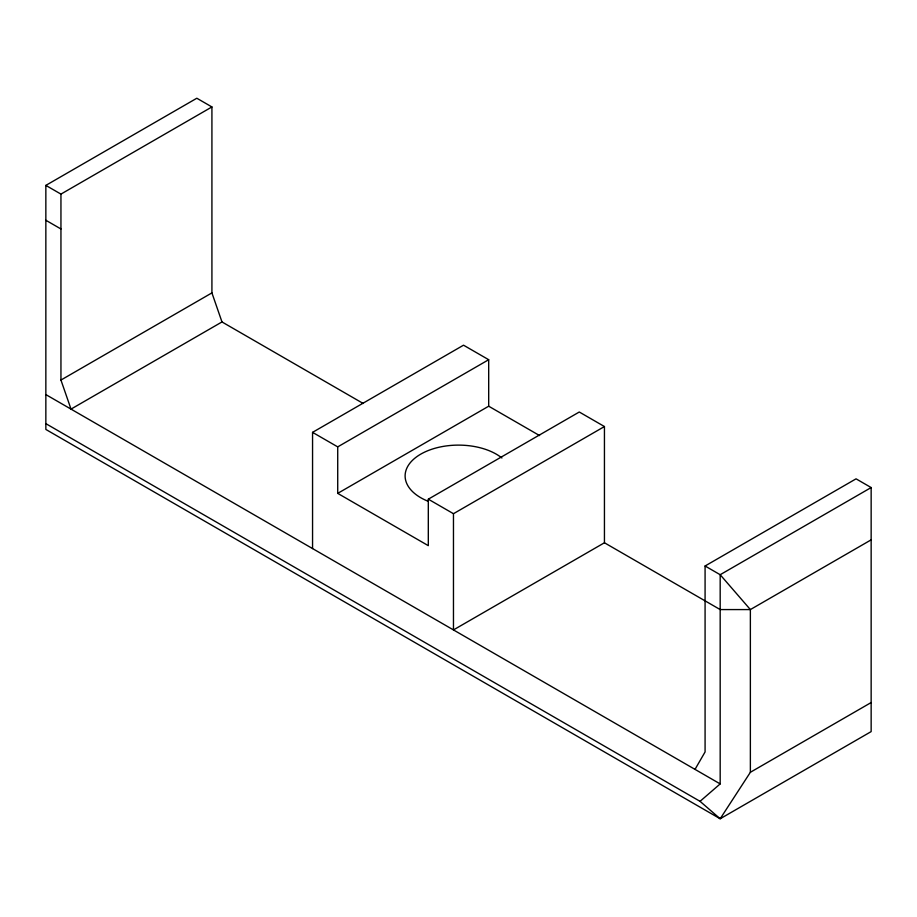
<?xml version="1.0" encoding="UTF-8"?>
<svg xmlns="http://www.w3.org/2000/svg" width="917" height="917" viewBox="0 0 917 917"><rect width="100%" height="100%" fill="white"/><g stroke="black" fill="none" stroke-linecap="round" stroke-linejoin="round"><path stroke-width="1.38" d="M695.017 769.374L705.081 751.94L705.081 565.995L856.054 478.834L871.15 487.557L871.15 731.606L720.177 818.766L45.85 429.443L45.85 185.394L196.823 98.234L211.919 106.945L211.919 292.89L221.983 321.947L363.201 403.48M871.15 702.548L750.37 772.286L720.177 818.766L700.049 801.332L45.85 423.643M700.049 801.332L720.177 783.909L720.177 574.718L871.15 487.557M45.85 185.394L60.946 194.106L211.919 106.945M221.983 321.947L71.01 409.108L60.946 380.051L211.919 292.89M312.559 548.572L312.559 432.354L463.532 345.193L488.692 359.716L488.692 406.208L337.72 493.369L337.72 446.877L488.692 359.716M337.72 493.369L428.308 545.661L428.308 499.18L579.28 412.008L604.441 426.543L604.441 542.761L453.468 629.922L453.468 513.703L604.441 426.543M871.15 539.849L750.37 609.576L720.177 609.576L604.441 542.761M488.692 406.208L539.574 435.575M705.081 565.995L720.177 574.718L750.37 609.576L750.37 772.286M45.85 220.252L60.946 228.975M312.559 432.354L337.72 446.877M428.308 499.18L453.468 513.703M45.85 394.585L720.177 783.909M60.946 194.106L60.946 380.051M427.895 501.175A53.381 30.811 0 0 1 420.548 454.259A53.381 30.811 0 0 1 501.897 457.984"/></g></svg>
